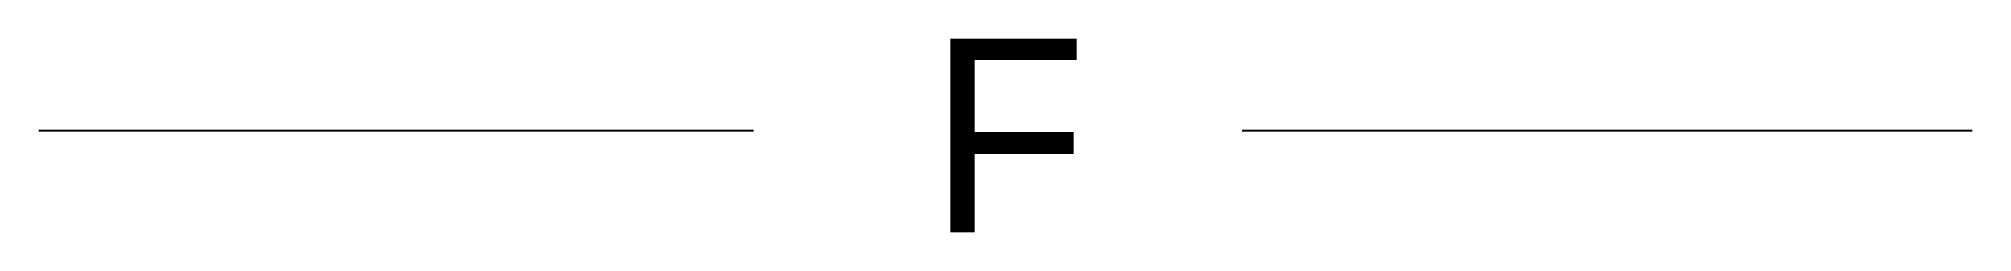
# Model space of a CAD drawing. Header units: metres. Extents: x -64660 to -61815, y -119074 to -118789.
import ezdxf

# ---------------------------------------------------------------- set-up
doc = ezdxf.new("R2010")
doc.units = ezdxf.units.M
doc.layers.add('G', color=3, linetype='Continuous')
doc.layers.add('R', color=3, linetype='Continuous')

msp = doc.modelspace()

# ---------------------------------------------------------------- linework, layer by layer
at = {"layer": 'G'}
for p, q in [((-64659.64, -118923.86), (-63608.31, -118923.86)), ((-62889.29, -118923.86), (-61815.08, -118923.86))]:
    msp.add_line(p, q, dxfattribs=at)

# ---------------------------------------------------------------- texts
at = {"layer": 'R'}
msp.add_text('F', height=284.46, dxfattribs=at).set_placement((-63349.64, -119073.58))

doc.saveas('drawing.dxf')
